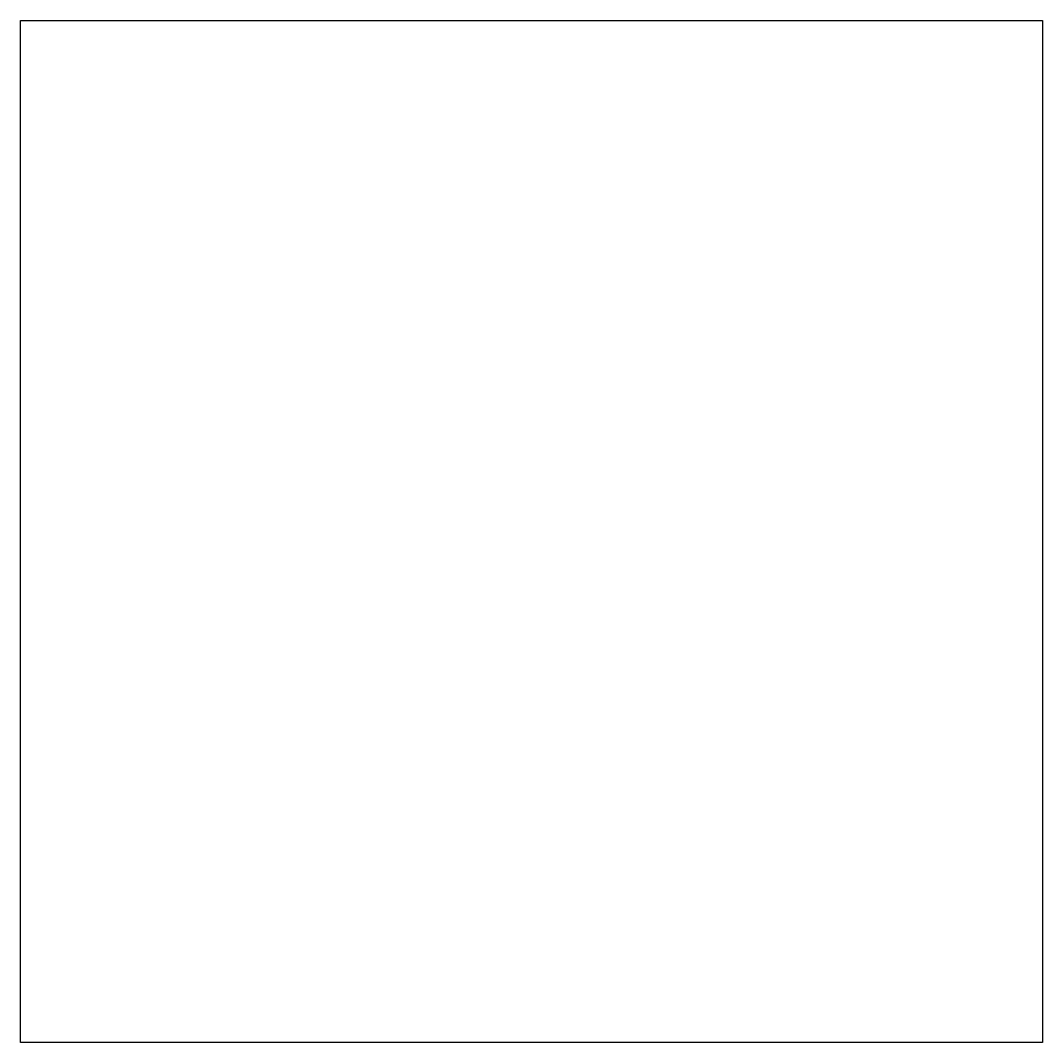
# Model space of a CAD drawing. Header units: metres. Extents: x 0.05 to 0.95, y 0.05 to 0.95.
import ezdxf

# ---------------------------------------------------------------- set-up
doc = ezdxf.new("R2010")
doc.units = ezdxf.units.M
doc.layers.get('0').update_dxf_attribs({"linetype": 'CONTINUOUS'})

msp = doc.modelspace()

# ---------------------------------------------------------------- linework, layer by layer
msp.add_lwpolyline([(0.05, 0.95), (0.95, 0.95), (0.95, 0.05), (0.05, 0.05)], close=True)

doc.saveas('drawing.dxf')
